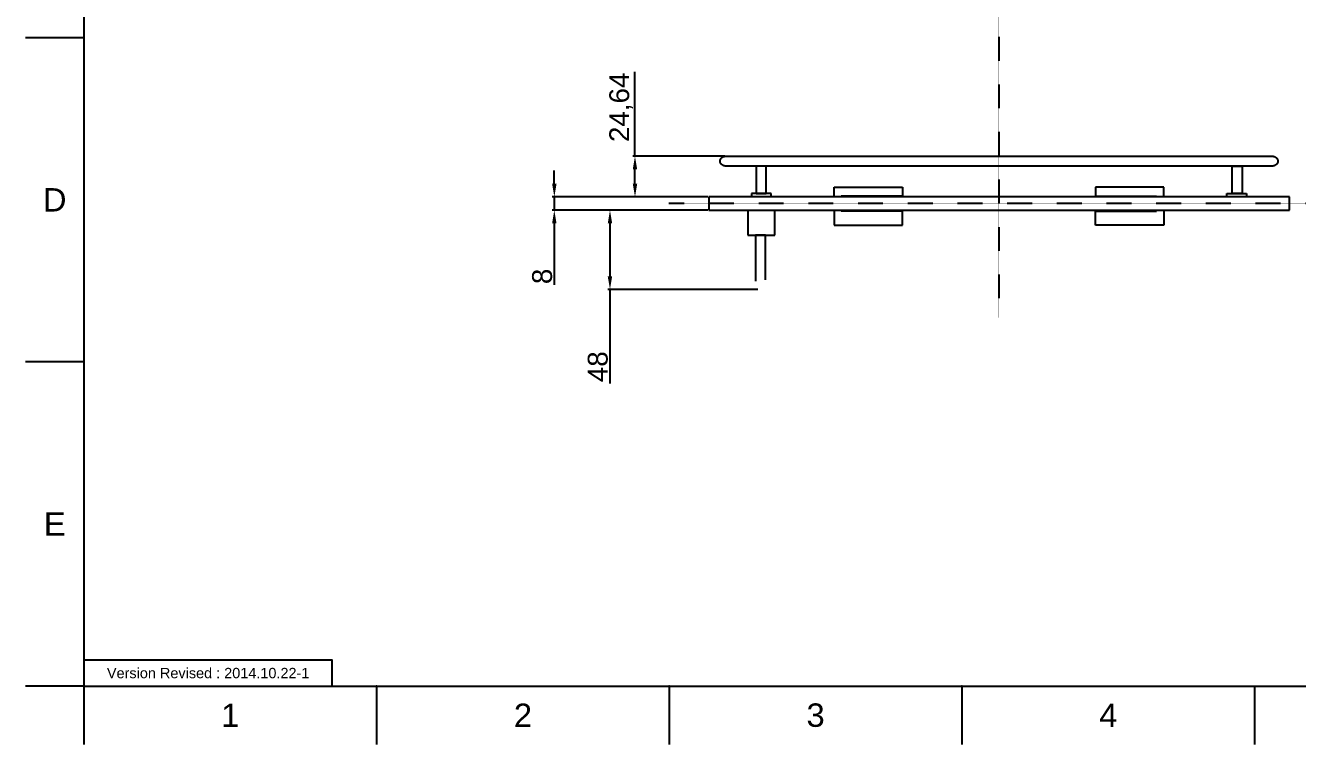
# Model space of a CAD drawing. Header units: millimetres. Extents: x 580 to 2065, y -13 to 1037.
# Drawn here: x 580 to 1348, y -13 to 421 of the extents above; entities that cross this region are included whole.
import ezdxf

# ---------------------------------------------------------------- set-up
doc = ezdxf.new("R2010")
doc.units = ezdxf.units.MM
doc.header["$LTSCALE"] = 0.1
doc.linetypes.add('CENTER', pattern=[0.6, 0.375, -0.075, 0.075, -0.075])
for name, color, linetype in [('CEN', 1, 'CENTER'), ('DIM', 3, 'Continuous'), ('FORM', 7, 'Continuous'), ('OUTLINE', 2, 'Continuous'), ('TEXT', 2, 'Continuous')]:
    doc.layers.add(name, color=color, linetype=linetype)
doc.styles.get("Standard").update_dxf_attribs({"font": 'arial.ttf'})
doc.dimstyles.new('ISO-25', dxfattribs={"dimtxt": 12, "dimasz": 8, "dimexe": 1.25, "dimexo": 0.625, "dimgap": 1.2, "dimtad": 1, "dimtxsty": 'Standard', "dimcen": 2.5, "dimadec": 0, "dimazin": 0, "dimtfac": 1, "dimtmove": 0, "dimatfit": 3, "dimfxl": 1, "dimarcsym": 0})

# ---------------------------------------------------------------- blocks, each defined once
blk = doc.blocks.new('*D21')
at = {"layer": 'Defpoints', "color": 0, "transparency": 16777216}
for p in [(992.63, 309.6), (932.93, 261.6), (1022.95, 261.6)]:
    blk.add_point(p, dxfattribs=at)
at = {"layer": 'DIM', "color": 0, "lineweight": -2, "transparency": 16777216}
for p, q in [((992.01, 309.6), (931.68, 309.6)), ((932.93, 301.6), (932.93, 269.6)), ((1022.33, 261.6), (931.68, 261.6)), ((932.93, 261.6), (932.93, 204.97))]:
    blk.add_line(p, q, dxfattribs=at)
at = {"layer": 'DIM', "color": 0, "transparency": 16777216}
for points in [[(931.59, 301.6), (934.26, 301.6), (932.93, 309.6)], [(931.59, 269.6), (934.26, 269.6), (932.93, 261.6)]]:
    blk.add_solid(points, dxfattribs=at)
at = {"layer": 'DIM', "color": 0, "transparency": 16777216, "insert": (925.6, 215.02), "char_height": 12, "attachment_point": 5, "rotation": 90}
blk.add_mtext('48', dxfattribs=at)
blk = doc.blocks.new('*D22')
at = {"layer": 'Defpoints', "color": 0, "transparency": 16777216}
for p in [(992.63, 317.6), (899.31, 309.6), (992.63, 309.6)]:
    blk.add_point(p, dxfattribs=at)
at = {"layer": 'DIM', "color": 0, "lineweight": -2, "transparency": 16777216}
for p, q in [((899.31, 325.6), (899.31, 333.6)), ((992.01, 317.6), (898.06, 317.6)), ((899.31, 317.6), (899.31, 309.6)), ((992.01, 309.6), (898.06, 309.6)), ((899.31, 301.6), (899.31, 264.44))]:
    blk.add_line(p, q, dxfattribs=at)
at = {"layer": 'DIM', "color": 0, "transparency": 16777216}
for points in [[(897.98, 325.6), (900.65, 325.6), (899.31, 317.6)], [(897.98, 301.6), (900.65, 301.6), (899.31, 309.6)]]:
    blk.add_solid(points, dxfattribs=at)
at = {"layer": 'DIM', "color": 0, "transparency": 16777216, "insert": (891.99, 269.6), "char_height": 12, "attachment_point": 5, "rotation": 90}
blk.add_mtext('8', dxfattribs=at)
blk = doc.blocks.new('*D23')
at = {"layer": 'Defpoints', "color": 0, "transparency": 16777216}
for p in [(948.04, 342.23), (1002.94, 342.23), (992.63, 317.6)]:
    blk.add_point(p, dxfattribs=at)
at = {"layer": 'DIM', "color": 0, "lineweight": -2, "transparency": 16777216}
for p, q in [((948.04, 342.23), (948.04, 393.28)), ((1002.32, 342.23), (946.79, 342.23)), ((948.04, 325.6), (948.04, 334.23)), ((992.01, 317.6), (946.79, 317.6))]:
    blk.add_line(p, q, dxfattribs=at)
at = {"layer": 'DIM', "color": 0, "transparency": 16777216}
for points in [[(946.71, 334.23), (949.37, 334.23), (948.04, 342.23)], [(946.71, 325.6), (949.37, 325.6), (948.04, 317.6)]]:
    blk.add_solid(points, dxfattribs=at)
at = {"layer": 'DIM', "color": 0, "transparency": 16777216, "insert": (939.63, 371.76), "char_height": 12, "attachment_point": 5, "rotation": 90}
blk.add_mtext('24,64', dxfattribs=at)

msp = doc.modelspace()

# ---------------------------------------------------------------- linework, layer by layer
for p, q in [((615.21, 1001.374), (615.21, 22.081)), ((615.21, 413.798), (579.857, 413.798)), ((615.21, 217.94), (579.857, 217.94)), ((615.21, 22.081), (579.857, 22.081)), ((615.21, 22.081), (2029.352, 22.081)), ((615.21, 22.081), (615.21, -13.272)), ((791.978, 22.081), (791.978, -13.272)), ((968.746, 22.081), (968.746, -13.272)), ((1145.513, 22.081), (1145.513, -13.272)), ((1322.281, 22.081), (1322.281, -13.272))]:
    msp.add_line(p, q)
for p in [(791.978, 22.081), (968.746, 22.081), (1145.513, 22.081)]:
    msp.add_point(p)
at = {"layer": 'CEN', "color": 1}
for p, q in [((1167.895, 750.845), (1167.895, 244.818)), ((1693.843, 313.596), (968.474, 313.596))]:
    msp.add_line(p, q, dxfattribs=at)
at = {"layer": 'FORM'}
msp.add_lwpolyline([(615.21, 22.081), (765.21, 22.081), (765.21, 37.706), (615.21, 37.706)], close=True, dxfattribs=at)
at = {"layer": 'OUTLINE', "color": 255}
for p, q in [((999.441, 339.297), (999.446, 339.401)), ((999.441, 339.193), (999.441, 339.297)), ((999.444, 339.089), (999.441, 339.193)), ((999.452, 338.986), (999.444, 339.089)), ((999.446, 339.401), (999.455, 339.504)), ((999.464, 338.882), (999.452, 338.986)), ((999.455, 339.504), (999.468, 339.607)), ((999.48, 338.779), (999.464, 338.882)), ((999.468, 339.607), (999.485, 339.71)), ((999.501, 338.677), (999.48, 338.779)), ((999.485, 339.71), (999.506, 339.812)), ((999.525, 338.575), (999.501, 338.677)), ((999.506, 339.812), (999.532, 339.914)), ((999.554, 338.474), (999.525, 338.575)), ((999.532, 339.914), (999.561, 340.015)), ((999.587, 338.374), (999.554, 338.474)), ((999.561, 340.015), (999.595, 340.114)), ((999.623, 338.275), (999.587, 338.374)), ((999.595, 340.114), (999.633, 340.213)), ((999.664, 338.178), (999.623, 338.275)), ((999.633, 340.213), (999.674, 340.311)), ((999.708, 338.081), (999.664, 338.178)), ((999.674, 340.311), (999.72, 340.407)), ((999.72, 340.407), (999.769, 340.502)), ((999.769, 340.502), (999.822, 340.595)), ((999.822, 340.595), (999.879, 340.687)), ((999.879, 340.687), (999.939, 340.777)), ((999.939, 340.777), (1000.004, 340.865)), ((1000.004, 340.865), (1000.071, 340.951)), ((1000.071, 340.951), (1000.142, 341.035)), ((1000.142, 341.035), (1000.217, 341.117)), ((1000.217, 341.117), (1000.295, 341.196)), ((1000.295, 341.196), (1000.375, 341.274)), ((1000.375, 341.274), (1000.459, 341.349)), ((1000.459, 341.349), (1000.546, 341.421)), ((1000.546, 341.421), (1000.636, 341.491)), ((1000.636, 341.491), (1000.729, 341.558)), ((1000.729, 341.558), (1000.824, 341.622)), ((1000.824, 341.622), (1000.922, 341.683)), ((1000.922, 341.683), (1001.022, 341.742)), ((1001.022, 341.742), (1001.124, 341.797)), ((1001.124, 341.797), (1001.229, 341.849)), ((1001.229, 341.849), (1001.335, 341.899)), ((1001.335, 341.899), (1001.444, 341.945)), ((1001.444, 341.945), (1001.554, 341.987)), ((1001.554, 341.987), (1001.667, 342.027)), ((1001.667, 342.027), (1001.78, 342.063)), ((1001.78, 342.063), (1001.895, 342.096)), ((1001.895, 342.096), (1002.008, 342.124)), ((1002.008, 342.124), (1002.122, 342.149)), ((1002.122, 342.149), (1002.237, 342.171)), ((1002.237, 342.171), (1002.353, 342.19)), ((1002.353, 342.19), (1002.47, 342.205)), ((1002.47, 342.205), (1002.587, 342.217)), ((1002.587, 342.217), (1002.705, 342.226)), ((1002.705, 342.226), (1002.822, 342.231)), ((1002.822, 342.231), (1002.94, 342.232)), ((1002.94, 342.232), (1332.849, 342.232)), ((1332.849, 342.232), (1332.967, 342.231)), ((1332.967, 342.231), (1333.084, 342.226)), ((1333.084, 342.226), (1333.202, 342.217)), ((1333.202, 342.217), (1333.319, 342.205)), ((1333.319, 342.205), (1333.436, 342.19)), ((1333.436, 342.19), (1333.552, 342.171)), ((1333.552, 342.171), (1333.667, 342.149)), ((1333.667, 342.149), (1333.781, 342.124)), ((1333.781, 342.124), (1333.894, 342.096)), ((1333.894, 342.096), (1334.009, 342.063)), ((1334.009, 342.063), (1334.123, 342.027)), ((1334.123, 342.027), (1334.235, 341.987)), ((1334.235, 341.987), (1334.345, 341.945)), ((1334.345, 341.945), (1334.454, 341.899)), ((1334.454, 341.899), (1334.56, 341.849)), ((1334.56, 341.849), (1334.665, 341.797)), ((1334.665, 341.797), (1334.767, 341.742)), ((1334.767, 341.742), (1334.868, 341.683)), ((1334.868, 341.683), (1334.965, 341.622)), ((1334.965, 341.622), (1335.06, 341.558)), ((1335.06, 341.558), (1335.153, 341.491)), ((1335.153, 341.491), (1335.243, 341.421)), ((1335.243, 341.421), (1335.33, 341.349)), ((1335.33, 341.349), (1335.414, 341.274)), ((1335.414, 341.274), (1335.495, 341.196)), ((1335.495, 341.196), (1335.572, 341.117)), ((1335.572, 341.117), (1335.647, 341.035)), ((1335.647, 341.035), (1335.718, 340.951)), ((1335.718, 340.951), (1335.785, 340.865)), ((1335.785, 340.865), (1335.85, 340.777)), ((1335.85, 340.777), (1335.91, 340.687)), ((1335.91, 340.687), (1335.967, 340.595)), ((1335.967, 340.595), (1336.02, 340.502)), ((1336.02, 340.502), (1336.07, 340.407)), ((1336.07, 340.407), (1336.115, 340.311)), ((1336.125, 338.178), (1336.081, 338.081)), ((1336.115, 340.311), (1336.157, 340.213)), ((1336.166, 338.275), (1336.125, 338.178)), ((1336.157, 340.213), (1336.194, 340.114)), ((1336.203, 338.374), (1336.166, 338.275)), ((1336.194, 340.114), (1336.228, 340.015)), ((1336.235, 338.474), (1336.203, 338.374)), ((1336.228, 340.015), (1336.257, 339.914)), ((1336.264, 338.575), (1336.235, 338.474)), ((1336.257, 339.914), (1336.283, 339.812)), ((1336.288, 338.677), (1336.264, 338.575)), ((1336.283, 339.812), (1336.304, 339.71)), ((1336.309, 338.779), (1336.288, 338.677)), ((1336.304, 339.71), (1336.321, 339.607)), ((1336.325, 338.882), (1336.309, 338.779)), ((1336.321, 339.607), (1336.334, 339.504)), ((1336.337, 338.986), (1336.325, 338.882)), ((1336.334, 339.504), (1336.343, 339.401)), ((1336.345, 339.089), (1336.337, 338.986)), ((1336.343, 339.401), (1336.348, 339.297)), ((1336.348, 339.193), (1336.345, 339.089)), ((1336.348, 339.297), (1336.348, 339.193)), ((999.757, 337.986), (999.708, 338.081)), ((999.809, 337.892), (999.757, 337.986)), ((999.865, 337.8), (999.809, 337.892)), ((999.925, 337.71), (999.865, 337.8)), ((999.988, 337.621), (999.925, 337.71)), ((1000.055, 337.535), (999.988, 337.621)), ((1000.125, 337.45), (1000.055, 337.535)), ((1000.199, 337.368), (1000.125, 337.45)), ((1000.276, 337.287), (1000.199, 337.368)), ((1000.356, 337.209), (1000.276, 337.287)), ((1000.439, 337.134), (1000.356, 337.209)), ((1000.525, 337.061), (1000.439, 337.134)), ((1000.614, 336.991), (1000.525, 337.061)), ((1000.706, 336.923), (1000.614, 336.991)), ((1000.801, 336.858), (1000.706, 336.923)), ((1000.898, 336.796), (1000.801, 336.858)), ((1000.998, 336.737), (1000.898, 336.796)), ((1001.1, 336.681), (1000.998, 336.737)), ((1001.204, 336.628), (1001.1, 336.681)), ((1001.31, 336.578), (1001.204, 336.628)), ((1001.418, 336.531), (1001.31, 336.578)), ((1001.528, 336.488), (1001.418, 336.531)), ((1001.64, 336.447), (1001.528, 336.488)), ((1001.753, 336.41), (1001.64, 336.447)), ((1001.868, 336.377), (1001.753, 336.41)), ((1001.983, 336.347), (1001.868, 336.377)), ((1002.101, 336.32), (1001.983, 336.347)), ((1002.219, 336.297), (1002.101, 336.32)), ((1002.338, 336.277), (1002.219, 336.297)), ((1002.457, 336.261), (1002.338, 336.277)), ((1002.578, 336.249), (1002.457, 336.261)), ((1002.698, 336.24), (1002.578, 336.249)), ((1002.819, 336.234), (1002.698, 336.24)), ((1002.94, 336.232), (1002.819, 336.234)), ((1332.849, 336.232), (1002.94, 336.232)), ((1027.243, 336.232), (1021.243, 336.232)), ((1021.243, 336.232), (1021.243, 319.732)), ((1027.243, 319.732), (1027.243, 336.232)), ((1308.782, 319.732), (1308.782, 336.232)), ((1308.782, 336.232), (1314.782, 336.232)), ((1314.782, 336.232), (1314.782, 319.732)), ((1332.97, 336.234), (1332.849, 336.232)), ((1333.091, 336.24), (1332.97, 336.234)), ((1333.212, 336.249), (1333.091, 336.24)), ((1333.332, 336.261), (1333.212, 336.249)), ((1333.452, 336.277), (1333.332, 336.261)), ((1333.57, 336.297), (1333.452, 336.277)), ((1333.689, 336.32), (1333.57, 336.297)), ((1333.806, 336.347), (1333.689, 336.32)), ((1333.922, 336.377), (1333.806, 336.347)), ((1334.036, 336.41), (1333.922, 336.377)), ((1334.149, 336.447), (1334.036, 336.41)), ((1334.261, 336.488), (1334.149, 336.447)), ((1334.371, 336.531), (1334.261, 336.488)), ((1334.479, 336.578), (1334.371, 336.531)), ((1334.585, 336.628), (1334.479, 336.578)), ((1334.69, 336.681), (1334.585, 336.628)), ((1334.792, 336.737), (1334.69, 336.681)), ((1334.891, 336.796), (1334.792, 336.737)), ((1334.988, 336.858), (1334.891, 336.796)), ((1335.083, 336.923), (1334.988, 336.858)), ((1335.175, 336.991), (1335.083, 336.923)), ((1335.264, 337.061), (1335.175, 336.991)), ((1335.35, 337.134), (1335.264, 337.061)), ((1335.433, 337.209), (1335.35, 337.134)), ((1335.513, 337.287), (1335.433, 337.209)), ((1335.59, 337.368), (1335.513, 337.287)), ((1335.664, 337.45), (1335.59, 337.368)), ((1335.734, 337.535), (1335.664, 337.45)), ((1335.801, 337.621), (1335.734, 337.535)), ((1335.864, 337.71), (1335.801, 337.621)), ((1335.924, 337.8), (1335.864, 337.71)), ((1335.98, 337.892), (1335.924, 337.8)), ((1336.032, 337.986), (1335.98, 337.892)), ((1336.081, 338.081), (1336.032, 337.986)), ((1068.411, 323.544), (1081.139, 323.544)), ((1068.411, 317.596), (1068.411, 323.544)), ((1081.139, 323.544), (1085.382, 323.544)), ((1085.382, 323.544), (1108.716, 323.544)), ((1108.716, 323.544), (1109.595, 323.544)), ((1109.595, 323.544), (1109.595, 318.044)), ((1226.194, 323.544), (1226.194, 318.044)), ((1227.073, 323.544), (1226.194, 323.544)), ((1250.407, 323.544), (1227.073, 323.544)), ((1254.65, 323.544), (1250.407, 323.544)), ((1267.378, 323.544), (1254.65, 323.544)), ((1267.378, 317.596), (1267.378, 323.544)), ((992.634, 317.596), (992.634, 309.596)), ((1343.391, 317.596), (992.634, 317.596)), ((1018.352, 319.732), (1018.352, 317.596)), ((1028.57, 319.732), (1018.352, 319.732)), ((1021.243, 319.732), (1027.243, 319.732)), ((1030.352, 319.732), (1028.57, 319.732)), ((1030.352, 317.596), (1030.352, 319.732)), ((1072.654, 318.044), (1072.654, 317.596)), ((1081.139, 318.044), (1072.654, 318.044)), ((1085.382, 318.044), (1081.139, 318.044)), ((1108.716, 318.044), (1085.382, 318.044)), ((1100.231, 318.044), (1100.231, 317.596)), ((1109.595, 318.044), (1108.716, 318.044)), ((1226.194, 318.044), (1227.073, 318.044)), ((1227.073, 318.044), (1250.407, 318.044)), ((1235.558, 318.044), (1235.558, 317.596)), ((1250.407, 318.044), (1254.65, 318.044)), ((1254.65, 318.044), (1263.135, 318.044)), ((1263.135, 318.044), (1263.135, 317.596)), ((1305.437, 319.732), (1307.22, 319.732)), ((1305.437, 317.596), (1305.437, 319.732)), ((1307.22, 319.732), (1317.437, 319.732)), ((1314.782, 319.732), (1308.782, 319.732)), ((1317.437, 319.732), (1317.437, 317.596)), ((1343.391, 309.596), (1343.391, 317.596)), ((992.634, 309.596), (1343.391, 309.596)), ((1028.738, 309.444), (1016.199, 309.445)), ((1016.199, 309.445), (1016.199, 294.445)), ((1032.505, 309.444), (1028.738, 309.444)), ((1032.505, 294.445), (1032.505, 309.444)), ((1068.411, 309.596), (1068.411, 300.544)), ((1072.654, 309.044), (1072.654, 309.596)), ((1081.139, 309.044), (1072.654, 309.044)), ((1085.382, 309.044), (1081.139, 309.044)), ((1108.716, 309.044), (1085.382, 309.044)), ((1100.231, 309.596), (1100.231, 309.044)), ((1109.595, 309.044), (1108.716, 309.044)), ((1109.595, 300.544), (1109.595, 309.044)), ((1226.194, 300.544), (1226.194, 309.044)), ((1226.194, 309.044), (1227.073, 309.044)), ((1227.073, 309.044), (1250.407, 309.044)), ((1235.558, 309.596), (1235.558, 309.044)), ((1250.407, 309.044), (1254.65, 309.044)), ((1254.65, 309.044), (1263.135, 309.044)), ((1263.135, 309.044), (1263.135, 309.596)), ((1267.378, 309.596), (1267.378, 300.544)), ((1068.411, 300.544), (1081.139, 300.544)), ((1081.139, 300.544), (1085.382, 300.544)), ((1085.382, 300.544), (1108.716, 300.544)), ((1108.716, 300.544), (1109.595, 300.544)), ((1227.073, 300.544), (1226.194, 300.544)), ((1250.407, 300.544), (1227.073, 300.544)), ((1254.65, 300.544), (1250.407, 300.544)), ((1267.378, 300.544), (1254.65, 300.544)), ((1016.199, 294.445), (1028.738, 294.445)), ((1026.852, 294.445), (1020.852, 294.445)), ((1020.852, 294.445), (1020.852, 266.786)), ((1026.852, 267.596), (1026.852, 294.445)), ((1028.738, 294.445), (1032.505, 294.445))]:
    msp.add_line(p, q, dxfattribs=at)

# ---------------------------------------------------------------- texts
at = {"char_height": 14.141, "attachment_point": 5}
for s, width, insert in [('D', 10, (597.533, 315.869)), ('E', 10, (597.533, 120.011)), ('1', 50, (703.594, 4.404)), ('2', 50, (880.362, 4.404)), ('3', 50, (1057.129, 4.404)), ('4', 50, (1233.897, 4.404))]:
    msp.add_mtext_dynamic_manual_height_columns(s, width=width, gutter_width=12.5, heights=[0], dxfattribs=dict(at, insert=insert))
at = {"layer": 'TEXT', "insert": (690.21, 29.894), "char_height": 6.25, "attachment_point": 5}
msp.add_mtext_dynamic_manual_height_columns('Version Revised : 2014.10.22-1', width=147.99027, gutter_width=12.5, heights=[0], dxfattribs=at)

# ---------------------------------------------------------------- dimensions: what is measured, and where the dimension line sits
at = {"layer": 'DIM'}
dim = msp.add_linear_dim(base=(948.041, 342.232), p1=(992.634, 317.596), p2=(1002.94, 342.232), angle=90, dimstyle='ISO-25', dxfattribs=at)
dim.commit()
dim.dimension.update_dxf_attribs({"geometry": '*D23', "text_midpoint": (939.629, 371.757)})
for base, p1, p2, picture, middle in [((899.313, 309.596), (992.634, 317.596), (992.634, 309.596), '*D22', (899.313, 269.596)), ((932.926, 261.596), (992.634, 309.596), (1022.953, 261.596), '*D21', (932.926, 215.015))]:
    dim = msp.add_linear_dim(base=base, p1=p1, p2=p2, angle=90, dimstyle='ISO-25', dxfattribs=at)
    dim.commit()
    dim.dimension.update_dxf_attribs({"geometry": picture, "text_midpoint": middle, "dimtype": 160})

doc.saveas('drawing.dxf')
